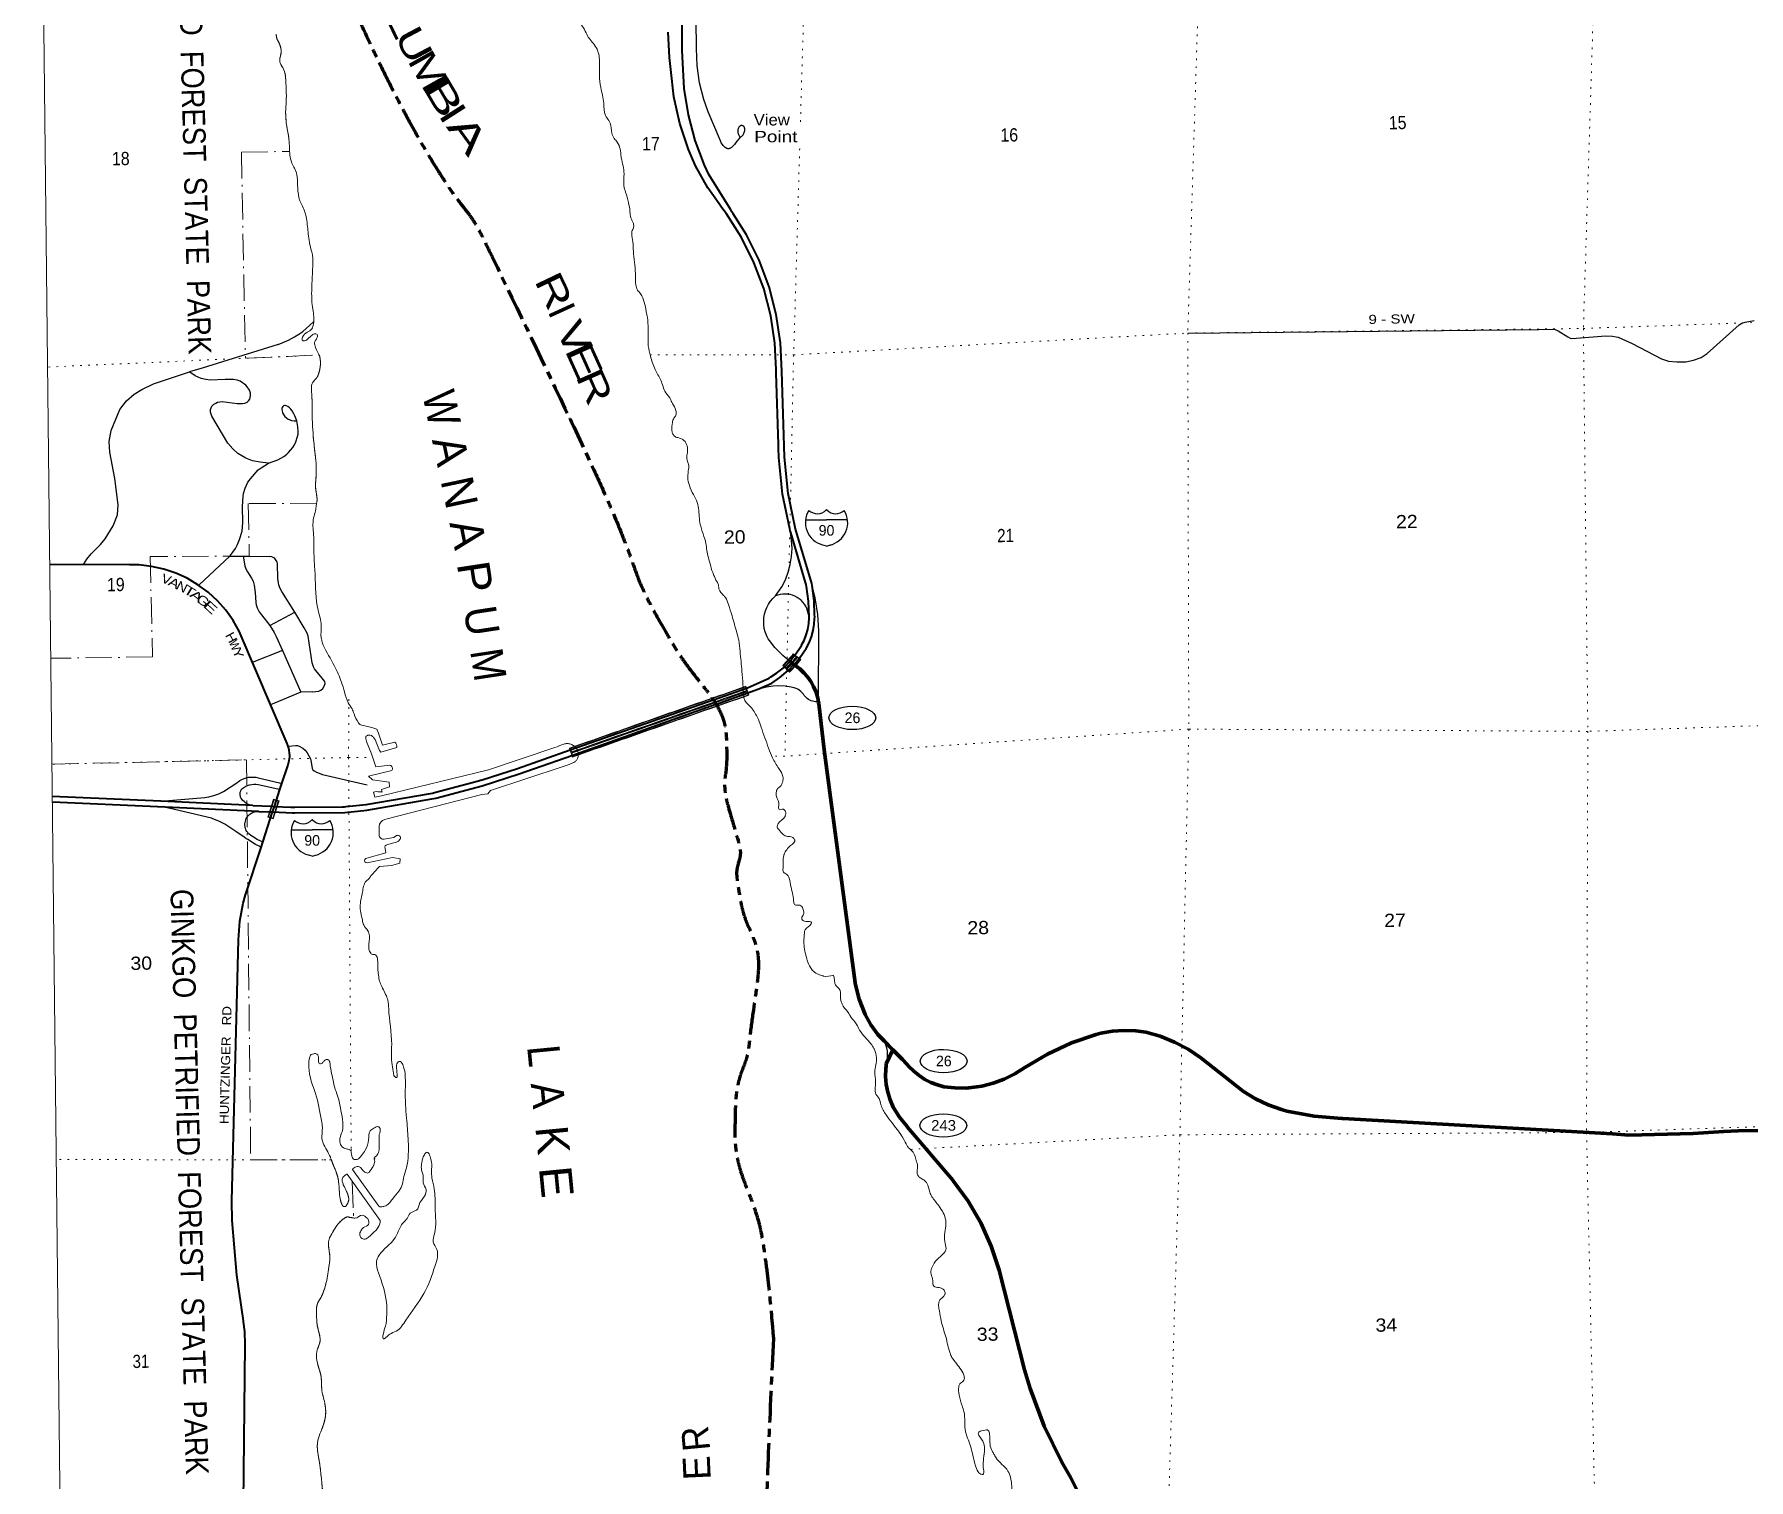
# Model space of a CAD drawing. Header units: feet. Extents: x 250644 to 505285, y -364975 to -177792.
# Drawn here: x 250644 to 273307, y -212626 to -193524 of the extents above; entities that cross this region are included whole.
import ezdxf
from ezdxf.enums import TextEntityAlignment as Align

# ---------------------------------------------------------------- set-up
doc = ezdxf.new("R2010")
doc.units = ezdxf.units.FT
doc.header["$LTSCALE"] = 70
for name, pattern in [('DOT_DASHED', [7.7, 5, -1.2, 0.3, -1.2]), ('DOTTED', [1.5, 0.3, -1.2]), ('LONG_DASH_SHORT_DASH', [9.9, 6, -1.2, 1.5, -1.2])]:
    doc.linetypes.add(name, pattern=pattern)
for name, color, linetype, lineweight in [('11', 7, 'LONG_DASH_SHORT_DASH', 60), ('15', 7, 'Continuous', 25), ('17', 7, 'Continuous', 25), ('18', 7, 'Continuous', 35), ('19', 7, 'Continuous', 25), ('23', 7, 'Continuous', 70), ('24', 7, 'Continuous', 25), ('26', 7, 'Continuous', 40), ('29', 7, 'Continuous', 25), ('39', 7, 'Continuous', 13), ('4', 7, 'Continuous', 13), ('44', 7, 'DOT_DASHED', 13), ('55', 7, 'Continuous', 13), ('7', 7, 'DOTTED', 13)]:
    doc.layers.add(name, color=color, linetype=linetype, lineweight=lineweight)
for name, color, linetype in [('27', 7, 'Continuous'), ('30', 7, 'Continuous'), ('41', 7, 'Continuous'), ('45', 7, 'Continuous')]:
    doc.layers.add(name, color=color, linetype=linetype)

msp = doc.modelspace()

# ---------------------------------------------------------------- linework, layer by layer
at = {"layer": '11'}
for points in [[(254621.3, -192638.39), (255997.54, -195353.5), (256156.3, -195594.53), (256294.06, -195781.54), (256431.72, -195962.51), (256574.6, -196215.88), (256701.52, -196475.54), (257722.33, -198600.57)], [(257722.33, -198600.57), (257748.75, -198657.03), (258547.07, -200494.25), (258633.41, -200730.41), (258934.73, -201325.48), (259223.95, -201797.93), (259478.67, -202130.01), (259665.93, -202392.73), (259757.78, -202598.6), (259796.15, -202970.42), (259790.28, -203220.16), (259769.4, -203413.77), (259848.96, -203845.32), (259938.41, -204147.87), (259976.16, -204362.67), (259929.44, -204572.8), (259940.17, -204733.69), (260044.77, -205221.2), (260161.98, -205501.16), (260207.16, -205679.6), (260192.3, -206112.68), (260097.6, -206818.84), (260066.88, -207024.69), (259976.74, -207281.83), (259914.26, -207631.13), (259908.02, -207858.72), (259906.77, -208144.62), (259977.65, -208538.06), (260106.04, -208886.28), (260231, -209268.78), (260275.01, -209497.58), (260414.92, -210759.68)], [(260414.92, -210759.68), (260303.54, -213608.11), (260297.78, -213984.67), (260302.35, -214618.76), (260175.54, -218101.61)]]:
    msp.add_spline(points, degree=3, dxfattribs=at)
at = {"layer": '15'}
for p, q in [((261113.47, -199810.17), (261116.37, -199807.26)), ((261119.54, -199809.64), (261116.11, -199807.26)), ((260840.76, -199941.64), (261117.17, -199941.64)), ((261117.17, -200287.22), (261053.28, -200269.26)), ((261116.64, -200287.48), (261180.27, -200268.74)), ((254314.21, -203907.45), (254317.11, -203904.54)), ((254320.28, -203906.92), (254316.85, -203904.54)), ((254041.5, -204038.92), (254317.91, -204038.92)), ((254317.91, -204384.5), (254254.02, -204366.54)), ((254317.38, -204384.76), (254381.01, -204366.02))]:
    msp.add_line(p, q, dxfattribs=at)
for points in [[(261392.53, -199941.64), (261116.64, -199941.64), (261117.17, -199941.64)], [(254593.27, -204038.92), (254317.38, -204038.92), (254317.91, -204038.92)]]:
    msp.add_lwpolyline(points, dxfattribs=at)
for centre, radius, start, end in [((261143.39, -199976.74), 306.13, 148.44436, 254.43378), ((260994.79, -199694.14), 165.66, 227.34248, 315.8117), ((261238.48, -199694.14), 165.66, 224.18831, 312.69403), ((261089.88, -199976.74), 306.13, 283.08087, 31.62484), ((254344.13, -204074.02), 306.13, 148.44436, 254.43378), ((254195.53, -203791.42), 165.66, 227.34248, 315.8117), ((254439.22, -203791.42), 165.66, 224.18831, 312.69403), ((254290.62, -204074.02), 306.13, 283.08087, 31.62484)]:
    msp.add_arc(centre, radius, start, end, dxfattribs=at)
at = {"layer": '17'}
for centre in [(261457.02, -202558.23), (262663.99, -207094.37), (262660.53, -207944.94)]:
    msp.add_ellipse(centre, major_axis=(309.24, -1), ratio=0.500121, dxfattribs=at)
at = {"layer": '18'}
for p, q in [((259659.73, -202375.31), (260220.34, -202176.17)), ((252317.84, -203660.84), (250882.11, -203596.94)), ((253531.14, -203714.84), (252317.84, -203660.84))]:
    msp.add_line(p, q, dxfattribs=at)
for points in [[(260924.35, -200807.26), (260920.72, -200780.88), (260715.13, -200090.55), (260707.69, -200065.57), (260702.48, -200040.55), (260609.13, -199592.3), (260560.59, -199111.35), (260555.91, -198968.28), (260525.59, -197977.57), (260508.75, -197600.86), (260452.63, -197227.97), (260357.83, -196862.99), (260225.41, -196509.92), (260056.8, -196172.63), (259881.2, -195895.95), (259864.26, -195869.26), (259849.56, -195845.95), (259561.47, -195376.37), (259504.94, -195255.04), (259380.06, -194926.94), (259290.16, -194587.59), (259236.22, -194240.7), (259209.76, -193737.23), (259213.92, -192834.85)], [(260635.15, -200084.65), (260629.94, -200059.65), (260535.01, -199603.73), (260485.68, -199114.97), (260481.74, -198994.57), (260480.91, -198969.19), (260480.15, -198944.57), (260451.31, -198001.99), (260450.44, -197973.57), (260449.47, -197951.99), (260434.1, -197608.12), (260379.15, -197243), (260286.33, -196885.62), (260156.66, -196539.9), (259991.56, -196209.63), (259792.85, -195898.43), (259731.6, -195816.1), (259712.89, -195790.94), (259695.59, -195766.1), (259546.1, -195551.44), (259383.46, -195260.71), (259290.05, -195045.04), (259175.73, -194702.66), (259097.82, -194350.22), (259057.18, -193991.56), (259040.55, -193832.58), (259024.89, -193496.62)], [(260884.93, -201221.56), (260877.48, -201015.69), (260850.51, -200819.99), (260847.33, -200796.94), (260839.3, -200769.99), (260642.64, -200109.65), (260635.15, -200084.65)], [(260683.94, -201851.12), (260758.12, -201771.68), (260768.69, -201757.82), (260847.63, -201640.62), (260886.87, -201565.23), (260918.01, -201486.15), (260940.72, -201404.26), (260954.74, -201320.43), (260959.19, -201247.48), (260959.93, -201222.47), (260959.02, -201197.48), (260952.21, -201009.35), (260924.35, -200807.26)], [(260632.45, -201812.37), (260698.63, -201726.01), (260708.76, -201712.72), (260766.12, -201627.56), (260783.2, -201602.19), (260796.02, -201577.56), (260818.62, -201534.13), (260846.89, -201462.36), (260867.49, -201388.03), (260880.22, -201311.95), (260884.93, -201234.95), (260884.93, -201221.56)], [(259621.62, -202318.68), (260070.07, -202161.61), (260329.15, -202045.13), (260356.65, -202032.77), (260379.15, -202017.54), (260453.25, -201967.4), (260562.87, -201885.95), (260632.45, -201812.37)], [(260220.34, -202176.17), (260393.22, -202098.48), (260500.28, -202025.88), (260608.14, -201932.29), (260683.94, -201851.12)], [(253793.71, -203801.6), (254058, -203813.36), (254086.52, -203814.58), (254748.49, -203806.85), (255041.5, -203777.21), (255899.9, -203629.54), (255925, -203625.22), (255949.9, -203618.56), (256563, -203454.61), (257054.68, -203296.65), (257751.61, -203053.12), (259655.13, -202376.95)], [(253817.91, -203727.6), (254036.33, -203737.32), (254059.61, -203738.35), (254086.33, -203739.5), (254089.57, -203739.64), (254717.23, -203732.31), (254743.27, -203732), (254767.23, -203729.58), (255032.67, -203702.73), (255882.64, -203556.52), (255908.07, -203552.14), (255932.64, -203545.57), (256515.06, -203389.83), (256541.12, -203382.86), (256565.06, -203375.17), (257030.84, -203225.53), (257726.99, -202982.28), (259616.24, -202320.56)], [(253614.07, -203793.6), (252372.87, -203738.36), (250882.93, -203672.06)], [(253531.14, -203714.84), (253775.44, -203725.71), (253817.91, -203727.6)], [(253614.07, -203793.6), (253751.81, -203799.73), (253793.71, -203801.6)]]:
    msp.add_lwpolyline(points, dxfattribs=at)
at = {"layer": '19'}
for points in [[(259976.25, -194883.23), (259919.17, -194955.87), (259900.15, -194980.71), (259878.63, -195003.42), (259854.86, -195023.76), (259854.65, -195023.92), (259854.41, -195024.1), (259848.85, -195027.7), (259842.94, -195030.69), (259836.74, -195033.06), (259830.34, -195034.76), (259823.79, -195035.78), (259817.17, -195036.11), (259810.56, -195035.75), (259804.01, -195034.7), (259799.84, -195033.58), (259774.86, -195019.78), (259751.54, -194994.77), (259739.81, -194980.03), (259725.28, -194957.23), (259713.22, -194933.05), (259552.9, -194550.76), (259494.77, -194387.33), (259438.32, -194165.94), (259405.32, -193939.86), (259396.14, -193711.57), (259386.5, -192963.1)], [(260441.69, -200947.1), (260465.3, -200915.92), (260523.41, -200826.55), (260571.87, -200731.59), (260610.13, -200632.09), (260637.78, -200529.13), (260654.52, -200423.84), (260660.16, -200317.39), (260654.65, -200210.92), (260638.67, -200109.65), (260635.15, -200084.65)], [(260632.45, -201812.37), (260537.59, -201732.98), (260434.88, -201627.17), (260363.43, -201536.2), (260343.81, -201511.22), (260331.44, -201486.2), (260321.52, -201465.82), (260305.34, -201421.26), (260293.9, -201375.25), (260287.34, -201328.29), (260285.72, -201280.91), (260289.06, -201233.62), (260297.33, -201186.94), (260310.43, -201141.37), (260328.23, -201097.43), (260350.52, -201055.58), (260377.06, -201016.3), (260407.56, -200980), (260441.69, -200947.1)], [(260884.93, -201221.56), (260874.87, -201173.44), (260866.68, -201141.57), (260855.2, -201110.72), (260840.56, -201081.24), (260822.92, -201053.45), (260802.47, -201027.66), (260779.43, -201004.15), (260754.07, -200983.17), (260726.65, -200964.97), (260697.48, -200949.72), (260666.87, -200937.61), (260635.17, -200928.77), (260602.71, -200923.28), (260569.86, -200921.22), (260536.98, -200922.61), (260504.42, -200927.43), (260472.54, -200935.62), (260441.69, -200947.1)], [(261011.63, -202354.84), (261011.75, -202317.57), (261014.69, -201411.2), (261002.13, -201190.92), (260966.62, -200973.17), (260936.07, -200853.24), (260924.35, -200807.26)], [(261011.63, -202354.84), (260981.22, -202344.34), (260970.38, -202344.44), (260950.77, -202342.56), (260931.47, -202338.63), (260912.68, -202332.72), (260894.61, -202324.86), (260877.46, -202315.17), (260861.42, -202303.73), (260846.66, -202290.68), (260833.35, -202276.16), (260821.63, -202260.33), (260809.83, -202243.53), (260793.82, -202224.86), (260775.95, -202207.96), (260756.42, -202193.02), (260735.42, -202180.2), (260713.2, -202169.65), (260690.01, -202161.48), (260666.08, -202155.78), (260649.7, -202152.02), (260568.92, -202138.79), (260487.2, -202134.07), (260405.43, -202137.93), (260324.52, -202150.31), (260270.34, -202164.52), (260220.34, -202176.17)], [(252317.84, -203660.84), (252897.47, -203610.64), (252950.33, -203602.2), (253018.29, -203584.81), (253084.07, -203560.4), (253146.93, -203529.26), (253319.08, -203415.5), (253342.57, -203400.06), (253360.19, -203387.69), (253387.39, -203371.97), (253416.09, -203359.18), (253445.97, -203349.47), (253476.7, -203342.93), (253507.94, -203339.64), (253539.36, -203339.63), (253570.61, -203342.9), (253601.34, -203349.43), (253883, -203417.99), (253916.5, -203426.15)], [(253531.14, -203714.84), (253528.06, -203713.73), (253507.67, -203710.62), (253487.72, -203705.4), (253468.43, -203698.12), (253450, -203688.87), (253432.63, -203677.74), (253416.53, -203664.86), (253401.86, -203650.36), (253388.79, -203634.41), (253377.45, -203617.18), (253375.91, -203614.44), (253371.24, -203604.68), (253367.63, -203594.49), (253365.09, -203583.98), (253363.67, -203573.25), (253363.38, -203562.44), (253364.22, -203551.66), (253366.18, -203541.02), (253369.24, -203530.65), (253373.37, -203520.65), (253378.53, -203511.14), (253384.64, -203502.22), (253391.66, -203493.99), (253399.5, -203486.54), (253414.32, -203476.36), (253438.56, -203462.62), (253464.09, -203451.49), (253490.66, -203443.09), (253517.95, -203437.52), (253545.68, -203434.82), (253573.54, -203435.04), (253601.22, -203438.18), (253862.04, -203497.72), (253890.93, -203504.32)], [(253640.82, -204269), (253614.69, -204255.29), (253569.78, -204231.73), (253467.06, -204166.91), (253442.24, -204151.24), (253417.06, -204133.96), (253306.48, -204058.04), (253281, -204040.55), (253256.48, -204024.23), (253161.32, -203960.87), (253084.62, -203921.58), (253004.23, -203890.52), (252984.02, -203884.2), (252422.87, -203750.36), (252372.87, -203738.36)], [(253663.55, -204199.52), (253637.32, -204186.61), (253591.46, -204164.02), (253530.02, -204126.28), (253504.04, -204110.32), (253480.02, -204090.87), (253477.12, -204088.23), (253465.12, -204074.74), (253454.59, -204060.06), (253445.66, -204044.36), (253438.41, -204027.81), (253432.94, -204010.6), (253429.29, -203992.91), (253427.51, -203974.94), (253427.62, -203956.87), (253429.62, -203938.92), (253433.48, -203921.28), (253439.17, -203904.13), (253446.62, -203887.68), (253455.74, -203872.09), (253466.45, -203857.54), (253478.62, -203844.19), (253492.12, -203832.19), (253506.79, -203821.66), (253522.49, -203812.73), (253539.04, -203805.48), (253556.25, -203800.01), (253573.94, -203796.36), (253591.91, -203794.58), (253614.07, -203793.6)]]:
    msp.add_lwpolyline(points, dxfattribs=at)
msp.add_lwpolyline([(259976.25, -194883.23), (259986.41, -194876.9), (259995.84, -194869.54), (260004.46, -194861.23), (260012.16, -194852.07), (260018.86, -194842.16), (260024.49, -194831.6), (260028.99, -194820.51), (260032.3, -194809.01), (260034.38, -194797.22), (260035.23, -194785.29), (260034.83, -194773.33), (260033.17, -194761.47), (260032.11, -194756.57), (260030.51, -194752.96), (260028.39, -194749.22), (260025.88, -194745.73), (260023.02, -194742.51), (260019.85, -194739.61), (260016.38, -194737.06), (260012.67, -194734.89), (260008.75, -194733.11), (260004.67, -194731.76), (260000.47, -194730.84), (259996.19, -194730.36), (259991.89, -194730.33), (259987.61, -194730.75), (259983.4, -194731.62), (259979.3, -194732.92), (259975.36, -194734.65), (259971.62, -194736.77), (259968.12, -194739.28), (259964.91, -194742.14), (259962.01, -194745.32), (259957.63, -194752.05), (259952.47, -194761.78), (259948.35, -194772.01), (259945.33, -194782.6), (259943.43, -194793.46), (259942.68, -194804.45), (259943.08, -194815.46), (259944.63, -194826.37), (259947.31, -194837.06), (259951.09, -194847.41), (259955.94, -194857.3), (259961.79, -194866.64), (259968.59, -194875.31)], close=True, dxfattribs=at)
at = {"layer": '23'}
for points in [[(261011.63, -202354.84), (261004.2, -202317.57), (260997.08, -202281.82), (260974.97, -202210.73), (260945.56, -202142.33), (260909.16, -202077.39), (260866.17, -202016.61), (260817.06, -201960.65), (260762.37, -201910.13), (260683.94, -201851.12), (260632.45, -201812.37)], [(261878.77, -206827.67), (261807.28, -206754.61), (261796.49, -206741.38), (261703.97, -206613.48), (261625.33, -206476.61), (261549.33, -206275.71), (261494.75, -206067.97), (261493.26, -206060.73), (261086.38, -202979.74), (261013.15, -202367.57), (261011.63, -202354.84)], [(261878.77, -206827.67), (261994.86, -206946.31), (261905.36, -207130.73)], [(273852.39, -208010.81), (273168.62, -208016.62), (272976.24, -208023.67), (272572.77, -208050.53), (271720.21, -208071.55), (271505.85, -208055.52), (267939.81, -207852.37), (267929.49, -207852.1), (267563.04, -207822.79), (267201.66, -207755.35), (267129.92, -207735.41), (266954.46, -207672.49), (266786.55, -207591.58), (266628.01, -207493.56), (266065.47, -207050.57), (265895.96, -206936.99), (265715.51, -206841.75), (265526.09, -206765.89), (265339.3, -206712.45), (265206.56, -206694.33), (265051.39, -206688.42), (264896.45, -206698.75), (264743.44, -206725.23), (264682.5, -206741.88), (264352.91, -206854.24), (264036.88, -207000.44), (263737.86, -207178.88), (263606.16, -207262.04), (263466.49, -207330.97), (263320.37, -207384.93), (263169.42, -207423.33), (263103.18, -207434.98), (262960.34, -207449.33), (262814.22, -207448.79), (262668.95, -207432.99), (262581.11, -207409.23), (262496.24, -207376.42), (262415.26, -207334.92), (262339.06, -207285.18), (262268.48, -207227.75), (262204.29, -207163.25), (262183.07, -207138.66), (262115.47, -207069.57), (261994.86, -206946.31)], [(264476.8, -212864.12), (264347.84, -212602.47), (264227.77, -212393.44), (263991.56, -211918.17), (263806.32, -211420.82), (263735.29, -211172.62), (263398.96, -209855.19), (263294.25, -209537.54), (263156.91, -209232.57), (262988.45, -208943.63), (262790.71, -208673.89), (262785.63, -208667.69), (262183.63, -207961.73), (262180.22, -207957.85), (262082.58, -207834), (261998.43, -207700.62), (261957.47, -207604.63), (261926.77, -207504.9), (261906.67, -207402.5), (261897.37, -207298.55), (261899, -207194.21), (261902.86, -207155.73), (261905.36, -207130.73)]]:
    msp.add_lwpolyline(points, dxfattribs=at)
at = {"layer": '24'}
msp.add_lwpolyline([(261905.36, -207130.73), (261910.96, -207105.73), (261916.51, -207082.97), (261922.05, -207042.11), (261923.28, -207000.9), (261920.2, -206959.78), (261912.84, -206919.21), (261901.27, -206879.63), (261885.64, -206841.48), (261878.77, -206827.67)], dxfattribs=at)
at = {"layer": '26'}
msp.add_line((253640.82, -204269), (253663.55, -204199.52), dxfattribs=at)
for points in [[(253916.5, -203426.15), (253993.21, -203191.64), (254011.47, -203121.67), (254018, -203096.67), (254019.7, -203071.67), (254020.59, -203058.57), (254019.19, -203020.41), (254013.81, -202982.61), (254004.5, -202945.57), (253991.38, -202909.71), (253989.66, -202905.76), (253985.57, -202895.37), (253352.51, -201413.88), (253270.65, -201269.09), (253174.11, -201133.66), (253063.94, -201009.06), (252941.34, -200896.66), (252807.67, -200797.69), (252664.39, -200713.23), (252513.06, -200644.22), (252355.35, -200591.4), (252192.98, -200555.35), (252027.73, -200536.48), (251901.93, -200533.74), (250848.35, -200528.89)], [(253817.91, -203727.6), (253890.93, -203504.32), (253916.5, -203426.15)], [(253663.55, -204199.52), (253793.71, -203801.6), (253817.91, -203727.6)], [(253255.82, -208939.95), (253342.98, -205489.88), (253362.16, -205245.72), (253406.75, -205004.9), (253435.07, -204898.04), (253640.82, -204269)], [(253404.16, -213353.92), (253430.84, -210844.76), (253425.78, -210667.64), (253410.32, -210538.72), (253407.79, -210524.75), (253321.87, -209921.88), (253259.68, -209200.8), (253255.82, -208939.95)]]:
    msp.add_lwpolyline(points, dxfattribs=at)
at = {"layer": '29'}
for p, q in [((252822.44, -200801.75), (253229.13, -200419.38)), ((253229.13, -200419.38), (253751.89, -200423.87)), ((253755.72, -201335.97), (254086.22, -201161.82)), ((253924.88, -201667.76), (253523.75, -201825.17)), ((253924.88, -201667.76), (254169.16, -202217.97))]:
    msp.add_line(p, q, dxfattribs=at)
for points in [[(253865.48, -197624.6), (254004.6, -197564.62), (254083.38, -197522.4), (254139.65, -197488.62), (254193.11, -197452.02), (254238.13, -197412.61), (254333.79, -197322.53)], [(270707.76, -197422.01), (270748.61, -197427.42), (270787.25, -197443.99), (270915.3, -197523.52), (270945.11, -197537.87), (270969.4, -197542.29), (271025.69, -197541.19), (271418.69, -197510.26), (271508.11, -197511.36), (271552.27, -197520.2), (271582.07, -197527.93), (271767.53, -197611.88), (272151.69, -197815.1), (272247.74, -197842.71), (272354.81, -197854.87), (272475.14, -197851.55), (272575.59, -197832.78), (272676.06, -197796.32), (272756.63, -197744.42), (273180.54, -197364.47), (273216.98, -197341.26), (273260.02, -197329.12), (273379.24, -197307.03)], [(265891.67, -197472.42), (270534.37, -197423.33), (270707.76, -197422.01)], [(253865.48, -197624.6), (252861.77, -197936.88), (252694.99, -197985.6)], [(251296.29, -200528.91), (251337.31, -200458.52), (251393.58, -200390.96), (251517.38, -200267.1), (251579.28, -200193.91), (251686.2, -200019.37), (251742.47, -199872.99), (251753.72, -199743.49), (251708.7, -199394.42), (251641.18, -199045.35), (251635.55, -198904.6), (251658.06, -198758.22), (251776.23, -198482.34), (251860.64, -198369.74), (251961.93, -198279.65), (252063.22, -198217.72), (252220.78, -198144.53), (252694.99, -197985.6)], [(253740.12, -199191.74), (253630.39, -199180.48), (253529.1, -199160.77), (253441.88, -199126.99), (253334.96, -199062.25), (253267.44, -199003.13), (253202.72, -198927.12), (252991.7, -198572.42), (252972.01, -198518.94), (252974.82, -198482.34), (252988.89, -198440.11), (253011.4, -198417.59), (253045.16, -198397.89), (253064.86, -198386.63), (253126.76, -198378.18), (253326.52, -198403.52), (253394.05, -198403.52), (253425, -198400.7), (253455.95, -198386.63), (253475.64, -198369.74), (253492.52, -198344.4), (253500.96, -198302.17), (253500.96, -198265.58), (253486.9, -198228.98), (253458.76, -198181.13), (253439.07, -198161.42), (253363.1, -198107.93), (253326.52, -198093.86), (253275.88, -198088.23), (253168.96, -198088.23), (252969.2, -198093.86), (252910.11, -198085.41), (252848.21, -198071.34), (252769.43, -198037.56), (252699.09, -197989.7)], [(253740.12, -199191.74), (253863.92, -199146.7), (253902.6, -199126.29), (253940.59, -199103.77), (253979.98, -199074.21), (254004.6, -199050.99), (254062.98, -198984.13), (254081.27, -198950.35), (254100.26, -198910.23), (254124.88, -198840.56), (254132.97, -198807.14), (254134.02, -198775.11), (254127.69, -198713.88), (254114.53, -198632.87)], [(253229.13, -200419.38), (253268.83, -200367.03), (253302.6, -200319.17), (253330.73, -200265.69), (253357.47, -200199.54), (253392.63, -200088.34), (253402.49, -199974.33), (253396.86, -199766.01), (253403.89, -199629.48), (253409.51, -199592.88), (253430.62, -199523.92), (253468.6, -199440.87), (253502.36, -199398.64), (253526.29, -199366.27), (253605.07, -199281.82), (253643.04, -199252.26), (253740.12, -199191.74)], [(253403.82, -200421.81), (253425.33, -200546.87), (253439.4, -200586.28), (253461.91, -200627.1), (253513.96, -200712.96), (253535.06, -200752.37), (253549.13, -200804.45), (253563.2, -200902.98), (253571.64, -201031.06), (253578.67, -201064.85), (253591.34, -201102.85), (253616.66, -201157.74), (253755.72, -201335.97)], [(254086.22, -201161.82), (253916.31, -200886.09), (253890.99, -200838.23), (253878.33, -200800.23), (253869.89, -200772.07), (253864.26, -200714.36), (253858.63, -200520.12), (253853, -200497.6), (253841.75, -200476.49), (253823.46, -200452.56), (253809.39, -200441.3), (253785.48, -200430.04), (253751.89, -200423.87)], [(254325.5, -202211.98), (254406.59, -202202.84), (254431.21, -202192.29), (254457.23, -202171.88), (254476.93, -202140.91), (254488.18, -202105.72), (254484.67, -202076.87), (254450.9, -202031.83), (254366.49, -201933.3), (254347.5, -201910.07), (254333.43, -201884.74), (254315.85, -201829.14), (254265.2, -201480.07), (254251.14, -201440.66), (254211.74, -201367.46), (254086.22, -201161.82)], [(253755.72, -201335.97), (253812.91, -201430.1), (253839.64, -201480.77), (253924.88, -201667.76)], [(254325.5, -202211.98), (254169.19, -202219.98), (253768.08, -202384.89)], [(253999.24, -202933.51), (254102.7, -202922.12), (254121.69, -202922.82), (254144.2, -202929.86), (254192.74, -202958.71), (254225.79, -202984.75), (254251.82, -203017.83), (254293.32, -203098.77), (254302.47, -203141.7), (254316.54, -203226.15), (254325.68, -203245.15), (254342.56, -203259.23), (254375.62, -203276.82), (254451.59, -203304.97), (255045.26, -203442.91)]]:
    msp.add_lwpolyline(points, dxfattribs=at)
msp.add_lwpolyline([(254114.53, -198632.87), (254089.36, -198565.74), (254076.7, -198538.3), (254054.19, -198501.7), (254035.9, -198479.18), (254016.21, -198460.88), (253995.81, -198444.69), (253971.19, -198432.03), (253959.94, -198429.21), (253951.5, -198429.21), (253938.13, -198434.84), (253929.69, -198442.58), (253919.84, -198455.96), (253916.33, -198467.92), (253914.92, -198484.81), (253918.44, -198499.59), (253926.17, -198526.33), (253938.83, -198549.56), (253957.12, -198574.89), (253978.23, -198593.89), (253999.33, -198610.08), (254023.95, -198621.34), (254044.35, -198626.97), (254078.11, -198631.19)], close=True, dxfattribs=at)
at = {"layer": '39'}
for p, q in [((255201.57, -203994.31), (255203.45, -204106.46)), ((255432.18, -204201.62), (255314.79, -204232.85)), ((254779.99, -208585.95), (255216.28, -209200.98)), ((254849.33, -208526.45), (255197.76, -209012.03))]:
    msp.add_line(p, q, dxfattribs=at)
for points in [[(254974.71, -202653.88), (255107.36, -202685.95), (255170.04, -202709.1), (255195.02, -202761.04), (255247.87, -202917.21), (255410.32, -202877.41)], [(255033.24, -202871.04), (255103.14, -203034.31), (255158.23, -203204.54), (255345.5, -203183.7)], [(255368.33, -203253.84), (255061.81, -203326.89), (255112.91, -203378.41), (255334.43, -203407.04), (255339.52, -203471.38), (255234.69, -203505.98), (255242.34, -203541.68), (255237.24, -203536.58), (255183.69, -203534.03), (255163.29, -203531.48), (255127.59, -203541.68), (255145.44, -203605.42), (255232.14, -203590.12), (256647.36, -203245.88), (257525.02, -202950.23)], [(255434.46, -202947.52), (255223.33, -203012.23), (255208.9, -202990.32), (255161.57, -202877.27)], [(257635.97, -203200.19), (256672.57, -203518.25), (256641.17, -203563.05), (256558.87, -203568.41), (255306.37, -203892.68), (255276.86, -203902.78)], [(255269.11, -204161.29), (255394.85, -204136.86), (255433.27, -204113.63)], [(255280.33, -204286.08), (255289.74, -204339.88), (255039.5, -204413.36)], [(255042.93, -204472.51), (255379.21, -204402.85), (255482, -204421.32), (255474.9, -204477.81), (255364.88, -204507.77), (255206.38, -204522.42), (255133.97, -204602.45)]]:
    msp.add_lwpolyline(points, dxfattribs=at)
for centre, radius, start, end in [((255368.24, -202931.12), 68.23, 346.09296, 51.92388), ((255334.03, -203226.22), 44.04, 321.15923, 74.89974), ((255295.27, -203994.65), 93.7, 101.33249, 179.78805), ((255258.33, -204107.46), 54.89, 178.95023, 281.32303), ((255386.59, -204102.03), 109.51, 294.60031, 331.80684), ((255449.15, -204144.9), 35.09, 345.35608, 116.91637), ((255039.85, -204443.02), 29.66, 90.66628, 275.97351), ((255316.66, -204271.82), 39.02, 92.73999, 201.4232), ((255232.5, -208946.39), 74.26, 242.10728, 288.56687)]:
    msp.add_arc(centre, radius, start, end, dxfattribs=at)
for points in [[(256125.11, -189281.58), (256156.18, -189337.44), (256177.52, -189411.59), (256225.61, -189523.55), (256242.25, -189557.51), (256289.03, -189590.97), (256338.28, -189652.59), (256398.56, -189772.4), (256456.59, -189878.16), (256515.47, -190034.24), (256552.23, -190069.88), (256602.13, -190169.74), (256612.51, -190189.7), (256631.74, -190257.84), (256700.32, -190393.63), (256725.84, -190477.77), (256813.07, -190647.48), (256873.32, -190765.29), (256911.39, -190879.42), (256984.06, -191019.17), (257017.58, -191101.17), (257129.64, -191433.55), (257175.76, -191547.56), (257185.61, -191656.12), (257185.84, -191670.2), (257194.86, -191728.44), (257259.66, -191878.38), (257299.27, -191964.31), (257346.62, -192031.99), (257382.18, -192115.97), (257423.81, -192201.87), (257444.14, -192336.42), (257486.44, -192462.57), (257559.35, -192616.41), (257603.18, -192714.35), (257676.92, -192918.5), (257792.43, -193216.6), (257838.68, -193338.66), (257937.9, -193504.15), (257946.27, -193524.15), (258044.99, -193659.45), (258092.64, -193745.25), (258112.16, -193831.5), (258114.13, -194069.03), (258132.86, -194227.77), (258170.47, -194434.52), (258195.3, -194597.19), (258236.58, -194662.96), (258255.24, -194696.88), (258277.58, -194831.4), (258308.86, -194899.35), (258349.91, -194951.03), (258387.52, -195036.99), (258401.35, -195143.46), (258403.57, -195155.51), (258439.27, -195368.33), (258437.92, -195527.4), (258459.38, -195609.59), (258497.87, -195747.88), (258517.9, -195864.32), (258531.4, -195950.67), (258558.59, -196014.65), (258567.4, -196060.82), (258554.08, -196105.32), (258544.47, -196131.65), (258541.33, -196184.04), (258559.28, -196296.49), (258562.81, -196387.03), (258589.88, -196684.55), (258590.12, -196698.64), (258596.46, -196837.45), (258617.66, -196903.54), (258638.19, -196929.38), (258658.71, -196955.22), (258732.93, -197187.55), (258748.34, -197267.83), (258757.23, -197559.6), (258760.59, -197640.08), (258788.99, -197776.52), (258850.24, -197954.7), (258924.92, -198094.42), (258992, -198260.43), (259057.9, -198356), (259070.46, -198385.99), (259080.77, -198401.93), (259122.5, -198493.87), (259129.06, -198525.97), (259125.58, -198558.24), (259098.13, -198598.95), (259078.95, -198653.61), (259072.73, -198762.43), (259085.56, -198808.53), (259114.22, -198840.27), (259162.74, -198857.61), (259231.65, -198892.73), (259273, -198962.52), (259280.54, -199052.99)], [(253838.95, -193524.19), (253851.98, -193582.37), (253876.96, -193634.31), (253905.4, -193772.76), (253888.73, -193857.58), (253893.49, -193901.8), (253939.06, -193983.6), (253967.63, -194130.1), (253971.11, -194458.2), (253969.44, -194478.36), (253986.4, -194772.02), (254004.02, -194864.34), (254017.11, -195072.57)], [(254017.11, -195072.57), (254031.2, -195167.9), (254075.27, -195279.92), (254098.14, -195325.86), (254122.19, -195442.23), (254123.44, -195516.7), (254142.27, -195681.48), (254153.02, -195723.58), (254188.42, -195797.5), (254241.33, -195957.7), (254255.2, -196066.19), (254264.82, -196160.66), (254308.87, -196391.46), (254315.26, -196413.51), (254325.49, -196544.2), (254316.87, -196749.69), (254311.26, -197015.52), (254316.56, -197091.94), (254339.47, -197260.68), (254327.53, -197387.71), (254313.97, -197418.12), (254250.36, -197459.42), (254191.2, -197526.81), (254185.82, -197565.15), (254200.05, -197574.98), (254259.88, -197547.84), (254317.33, -197498.6), (254333.23, -197488.27), (254375.42, -197487.59), (254387.67, -197499.47), (254378.34, -197541.9), (254372.58, -197558.1), (254360.69, -197568.36), (254349.18, -197600.76), (254351.62, -197626.89), (254411.59, -197762.55)], [(254411.59, -197762.55), (254412.2, -197764.82), (254426.21, -197881.36), (254402.25, -198010.59), (254382.9, -198055.2), (254321.87, -198130.67), (254307.11, -198209.43), (254309.79, -198249.65), (254316.51, -198531.39), (254316.98, -198559.57), (254341.35, -198935.65), (254370.37, -199229.11), (254367.14, -199396.26), (254360.89, -199503.06), (254379.18, -199635.63), (254380.22, -199698.03), (254376.29, -199722.57)], [(259280.54, -199052.99), (259269.8, -199131.68), (259293.21, -199209.82), (259295.96, -199254.07), (259288.6, -199294.45), (259286.86, -199310.58), (259281.98, -199379.11), (259303.88, -199487.47), (259356.12, -199607.42), (259406.12, -199713.31), (259427.89, -199813.62), (259435.77, -199924.22), (259453.56, -200026.61), (259495.96, -200158.79), (259521.61, -200250.98), (259533.24, -200345.42), (259554.87, -200437.68), (259622.96, -200664.07), (259643.86, -200712.05), (259654.31, -200736.04), (259681.16, -200779.89), (259694.46, -200854.17), (259756.17, -200939.73), (259778.74, -200967.55), (259820.5, -201061.5), (259867.16, -201207.71), (259929.11, -201428.16), (259954.94, -201530.42), (259973.5, -201679.09), (259998.03, -201944.44), (260021.17, -202283.44)], [(254376.29, -199722.57), (254371.09, -199752.53), (254362.15, -199819.11), (254335.64, -199916.18), (254335.26, -200133.61), (254342.82, -200465.67), (254356.29, -200670.8), (254394.2, -201135.24), (254437.74, -201335.86), (254436.45, -201498.95), (254442.98, -201529.04), (254445.19, -201541.08), (254464.22, -201597.15), (254609.38, -201866.58), (254703.45, -202084.5), (254743.81, -202214.7), (254794.44, -202358.84), (254844.04, -202440.58), (254871.2, -202502.55), (254929.5, -202624.41), (254970.18, -202653.95), (254974.71, -202653.88)], [(260021.17, -202283.44), (260034.56, -202326.36), (260122.59, -202423.59), (260134.91, -202439.49), (260215.65, -202581.12), (260251.45, -202679.19), (260350.58, -202959.44), (260402.95, -203087.44), (260485.66, -203227.02), (260539.71, -203334.86), (260536.77, -203399.33), (260503.73, -203466.3), (260470.02, -203493.02), (260450.77, -203543.66), (260453.65, -203595.96), (260487.68, -203708.15), (260484.54, -203760.54), (260498.8, -203772.39), (260528.8, -203763.85), (260561.18, -203777.42), (260577.99, -203821.44), (260570.49, -203853.77), (260564.67, -203865.95), (260507.32, -203921.23), (260468.08, -203978.24), (260468.72, -204016.48), (260485.1, -204034.33), (260542.42, -204097.83), (260601.15, -204125.06), (260661.59, -204134.15), (260688.14, -204159.89), (260696.44, -204175.86), (260688.85, -204202.16), (260639.3, -204243.22), (260590.02, -204300.39), (260554.86, -204361.36), (260551.08, -204375.51), (260541.82, -204542.76), (260546.71, -204595.02), (260591.45, -204626.51), (260633.07, -204712.4), (260642.09, -204770.64), (260681.71, -204977.36), (260694.57, -205025.47), (260708.77, -205033.29), (260765.05, -205034.4), (260803.93, -205076.04), (260814.98, -205136.26), (260813.24, -205152.4), (260787.97, -205203.13), (260798.45, -205229.14), (260859.05, -205248.29), (260893.24, -205249.75), (260915.54, -205261.47), (260913.8, -205277.6), (260832.78, -205359.44), (260823.41, -205399.86), (260817.29, -205514.71), (260846.7, -205711.53), (260861.61, -205761.62), (260903.37, -205855.56), (260944.42, -205907.24), (261007.37, -205946.49), (261063.95, -205965.7), (261076.08, -205969.53), (261206.52, -205959.37)], [(255161.57, -202877.27), (255141.61, -202832.79), (255113.57, -202802.19), (255084.24, -202785.62), (255054.92, -202786.89), (255039.62, -202793.27), (255028.14, -202806.01), (255028.14, -202836.61), (255033.24, -202871.04)], [(257525.02, -202950.23), (257643.09, -202905.62), (257687.63, -202896.24), (257735.67, -202906.79), (257782.55, -202931.41), (257818.88, -202977.14), (257832.94, -203026.39), (257828.26, -203080.33), (257815.37, -203111.98), (257788.41, -203138.95), (257739.19, -203162.4), (257635.97, -203200.19)], [(255086.79, -204656), (255100.82, -204638.15), (255117.39, -204619.03), (255133.97, -204602.45)], [(255086.79, -204656), (255056.53, -204693.95), (255044.61, -204702.2), (254984.66, -204842.08), (254967.96, -204924.89), (254951.66, -205031.86), (254981.14, -205232.7), (254998.22, -205292.82), (255051.77, -205370.47), (255066.4, -205404.46), (255066.78, -205547.39), (255090.9, -205667.79), (255123.34, -205685.39), (255145.47, -205687.04), (255174.14, -205718.79), (255183.11, -205775.02), (255183.52, -205799.17), (255194.31, -205964.08), (255203.26, -206018.29), (255228.54, -206088.34), (255305.66, -206254.19), (255316.28, -206288.24), (255328.21, -206400.79), (255368.26, -206873.25), (255372.8, -207144.96), (255392.7, -207253.35), (255403.45, -207295.46), (255421.77, -207309.25), (255431.4, -207164.14), (255454.53, -207105.39), (255470.46, -207097.07), (255513.39, -207140.67), (255534.49, -207200.73), (255548.54, -207440.07), (255553.05, -207709.77), (255568.06, -207886.69), (255586.57, -208152.14), (255562.29, -208502.83), (255528.08, -208620.15), (255509.6, -208717.08), (255492.33, -208765.68), (255464.91, -208808.4), (255378.31, -208916.5), (255273.41, -209012.82), (255256.16, -209016.82)], [(261206.52, -205959.37), (261221.59, -206019.52), (261232.71, -206083.77), (261283.84, -206137.29), (261299.72, -206245.75), (261317.21, -206330.02), (261335.93, -206367.97), (261411.87, -206463.38), (261428.52, -206497.33), (261492.14, -206576.83), (261552.21, -206684.57), (261703.93, -206865.32), (261743.15, -206927.09), (261749.38, -206939.07), (261775.3, -207047.37), (261768.88, -207144.11), (261754.32, -207234.94), (261764.61, -207369.66), (261781.7, -207550.57), (261796.03, -207566.44), (261835.99, -207672.5), (261902.46, -207802.28), (261982.62, -207909.7), (262157.72, -208166.57), (262201.12, -208238.34), (262246.02, -208279.89), (262287.45, -208353.71), (262306.7, -208423.86), (262313.03, -208441.88), (262329.99, -208614.74), (262364.61, -208642.36), (262411.32, -208671.81), (262442.06, -208707.55), (262480.21, -208825.71), (262509.34, -208885.63), (262603.87, -209010.94), (262691.34, -209194.74), (262694.12, -209241), (262678, -209478.82), (262695.59, -209569.13), (262579.49, -209715.96), (262510.86, -209817.73), (262496, -209890.45), (262517.43, -209970.63), (262519.78, -209990.72), (262533.14, -210069.02), (262603.76, -210086), (262670.69, -210123.16), (262683.48, -210167.25), (262665.94, -210199.74), (262614.55, -210250.91), (262601.06, -210285.35), (262597.78, -210329.69), (262608.94, -210395.95), (262631.22, -210526.45), (262693.04, -210738.85), (262748.91, -210955.37), (262773.96, -211011.34), (262806.84, -211055.09), (262817.12, -211069.02), (262930.57, -211244.35), (262937.47, -211296.58), (262923.85, -211322.97), (262878.25, -211359.95), (262864.79, -211396.4), (262870.66, -211507.04), (262909.24, -211651.36), (262932.55, -211723.46), (262955.14, -211992.87), (262972.15, -212048.96), (263042.05, -212263.24), (263078.76, -212415.65), (263083.01, -212429.68), (263120.72, -212521.68), (263141.18, -212543.49), (263169.54, -212557.12), (263183.57, -212554.88), (263193.41, -212542.64), (263192.53, -212490.32), (263202.63, -212252.59), (263192.71, -212140.01), (263130.76, -212040.35), (263122.35, -212018.35), (263130.05, -211998.09), (263213.99, -211970.56), (263244.09, -211968.06), (263268.9, -212009.93), (263271.25, -212030.03), (263273.52, -212046.1), (263277.42, -212158.77), (263304.98, -212244.9), (263329.79, -212286.77), (263356.75, -212336.67), (263514.4, -212511.28), (263547.95, -212595.29), (263567.09, -212778.18), (263565.05, -212897)], [(254849.33, -208526.45), (254898.94, -208489.41), (254929.04, -208486.91), (254965.57, -208508.46), (255002.51, -208554.17), (255026.85, -208567.87), (255049.05, -208573.55), (255084.74, -208544.78), (255131.64, -208465.51), (255142.68, -208404.93), (255136.19, -208376.85), (255144.02, -208364.65), (255177.67, -208333.9), (255200.63, -208265.08), (255201.96, -208104), (255201.65, -208085.89), (255216.35, -208003.11), (255203.69, -207967.08), (255191.53, -207961.23), (255133.54, -207978.28), (255083.96, -208017.33), (255061.8, -208134.46), (255017.85, -208270.05), (254968.84, -208343.32), (254913.4, -208392.54), (254861.07, -208387.35), (254833.47, -208299.21), (254814.85, -208267.3), (254770.42, -208253.93), (254701.38, -208210.75), (254682.09, -208138.59), (254706.69, -208047.6), (254714.39, -208027.34), (254721.65, -207980.92), (254682.32, -207671.52), (254662.72, -207581.24), (254622.67, -207469.15), (254598.99, -207374.91), (254552.73, -207132.06), (254535.78, -207079.99), (254523.6, -207072.14), (254481.61, -207084.9), (254457.94, -207111.45), (254418.03, -207128.2), (254405.81, -207118.33), (254402.59, -207045.91), (254398.3, -207029.87), (254379.72, -206999.98), (254337.46, -206996.63), (254305.49, -207007.22), (254282.12, -207051.89), (254271.41, -207132.59), (254290.35, -207303.41), (254360.31, -207521.71), (254440.66, -207880.78), (254452.25, -207973.2), (254446.71, -208122.27), (254461.68, -208176.38), (254557.25, -208364.08), (254571.09, -208400.64)], [(254571.09, -208400.64), (254597.2, -208470.13), (254605.58, -208490.13), (254654.03, -208624.23), (254669.68, -208718.6), (254712.42, -208991.7), (254724.78, -209009.62), (254745, -209017.35), (254780.59, -208982.55), (254799.84, -208931.91), (254788.55, -208857.6), (254717.52, -208695.68), (254712.83, -208655.49), (254728.4, -208625.04), (254779.99, -208585.95)], [(255888.19, -208404.95), (255868.93, -208334.79), (255834.14, -208297.11), (255800.56, -208331.87), (255775.39, -208388.65), (255764.35, -208449.23), (255763.78, -208535.8), (255780.7, -208585.86), (255783.85, -208654.26), (255784.66, -208702.56), (255822.26, -208788.52), (255801.68, -208879.45), (255729.2, -208991.35), (255714.04, -209045.95), (255612.53, -209103.97), (255573.49, -209173.05), (255520.19, -209230.28), (255481.02, -209291.31), (255407.11, -209437.46), (255201.82, -209658.21), (255167.07, -209743.33), (255193.67, -209891.88), (255298.63, -210280.74), (255303.33, -210441.72), (255285.8, -210595.01), (255255.54, -210708.24), (255260.5, -210764.53), (255292.37, -210747.91), (255341.86, -210702.82), (255427.6, -210663.18), (255553.78, -210518.2), (255793.05, -210166.04), (255943.59, -209795.18), (255964.13, -209581.45), (255916.24, -209481.56), (255932.6, -209378.62), (255942.82, -209028.16), (255930.68, -208782.74), (255900.13, -208638.29), (255894.46, -208539.73), (255896.97, -208449.09), (255888.19, -208404.95)], [(254863.3, -209166.62), (254793.5, -209153.46), (254783.42, -209151.61), (254769.42, -209155.87), (254660.41, -209246.21), (254564.47, -209396.74), (254541.17, -209445.44), (254532.44, -209524.09), (254551.06, -209676.8), (254540.89, -209789.7), (254502.54, -210019.83), (254468.3, -210135.14), (254431.55, -210220.29), (254394.39, -210281.28), (254375.47, -210352.05), (254378.47, -210531.18), (254381.02, -210563.35), (254420.31, -210749.95), (254421.08, -210796.24), (254392.43, -210885.28), (254374.02, -210986.24), (254394.25, -211114.76), (254421.88, -211204.91), (254430.49, -211238.99), (254443.63, -211424), (254482.95, -211612.6), (254495.35, -211753.33), (254467.58, -211894.7), (254431.05, -211993.94), (254392.73, -212105.29), (254389.12, -212250.3), (254415.96, -212412.93), (254418.3, -212433.03), (254462.4, -212907.43), (254464.6, -213159.05), (254483.68, -213458.71), (254500.92, -213528.89), (254522.94, -213764.08), (254523.45, -213767.7)], [(255216.28, -209200.98), (255210.96, -209243.34), (255077.04, -209406.56), (255031.41, -209441.53), (255001.34, -209446.04), (254973.05, -209436.43), (254950.48, -209408.61), (254945.96, -209378.49), (254969.19, -209325.77), (254996.78, -209293.11), (255062.4, -209251.78), (255065.78, -209213.48), (255057.27, -209185.43), (255022.55, -209151.77), (254982, -209130.28), (254882.19, -209170.15), (254863.3, -209166.62)]]:
    msp.add_spline(points, degree=3, dxfattribs=at)
at = {"layer": '4'}
msp.add_lwpolyline([(250643.67, -181929.51), (281972.62, -181563.19), (313301.03, -181153.78), (344628.85, -180701.28), (375956.02, -180205.69), (407282.48, -179667), (438608.16, -179085.23), (469933.03, -178460.36), (501256.99, -177792.42), (505285.47, -360804.74), (473709.75, -361478.06), (442133.15, -362107.94), (410555.7, -362694.39), (378977.49, -363237.41), (347398.55, -363736.98), (315818.96, -364193.12), (284238.76, -364605.82), (252658.03, -364975.08)], close=True, dxfattribs=at)
msp.add_lwpolyline([(250643.67, -181929.51), (281972.62, -181563.19), (313301.03, -181153.78), (344628.85, -180701.28), (375956.02, -180205.69), (407282.48, -179667), (438608.16, -179085.23), (469933.03, -178460.36), (501256.99, -177792.42), (505285.47, -360804.74), (473709.75, -361478.06), (442133.15, -362107.94), (410555.7, -362694.39), (378977.49, -363237.41), (347398.55, -363736.98), (315818.96, -364193.12), (284238.76, -364605.82), (252658.03, -364975.08)], close=True, dxfattribs=at)
at = {"layer": '44'}
for p, q in [((253381.08, -195081.78), (254017.1, -195072.41)), ((253381.08, -195081.78), (253434.54, -197806.15)), ((253434.54, -197806.15), (254411.39, -197762.1)), ((254374.47, -199721.85), (253472.19, -199724.49)), ((254779.85, -208586.06), (254846.98, -208682.29)), ((254846.98, -208682.29), (254863.6, -209166.65))]:
    msp.add_line(p, q, dxfattribs=at)
for points in [[(253472.19, -199724.49), (253485.83, -200419.82), (252175.09, -200425.48), (252207.58, -201751.79), (250864.47, -201770.86)], [(250877.41, -203170.23), (253448.58, -203112.29), (253504.21, -208399.28), (254569.08, -208400.63)]]:
    msp.add_lwpolyline(points, dxfattribs=at)
for points in [[(253838.95, -193524.19), (253851.98, -193582.37), (253876.96, -193634.31), (253905.4, -193772.76), (253888.73, -193857.58), (253893.49, -193901.8), (253939.06, -193983.6), (253967.63, -194130.1), (253971.11, -194458.2), (253969.44, -194478.36), (253986.4, -194772.02), (254004.02, -194864.34), (254017.11, -195072.57)], [(254411.59, -197762.55), (254412.2, -197764.82), (254426.21, -197881.36), (254402.25, -198010.59), (254382.9, -198055.2), (254321.87, -198130.67), (254307.11, -198209.43), (254309.79, -198249.65), (254316.51, -198531.39), (254316.98, -198559.57), (254341.35, -198935.65), (254370.37, -199229.11), (254367.14, -199396.26), (254360.89, -199503.06), (254379.18, -199635.63), (254380.22, -199698.03), (254376.29, -199722.57)], [(254571.09, -208400.64), (254597.2, -208470.13), (254605.58, -208490.13), (254654.03, -208624.23), (254669.68, -208718.6), (254712.42, -208991.7), (254724.78, -209009.62), (254745, -209017.35), (254780.59, -208982.55), (254799.84, -208931.91), (254788.55, -208857.6), (254717.52, -208695.68), (254712.83, -208655.49), (254728.4, -208625.04), (254779.99, -208585.95)], [(254863.3, -209166.62), (254793.5, -209153.46), (254783.42, -209151.61), (254769.42, -209155.87), (254660.41, -209246.21), (254564.47, -209396.74), (254541.17, -209445.44), (254532.44, -209524.09), (254551.06, -209676.8), (254540.89, -209789.7), (254502.54, -210019.83), (254468.3, -210135.14), (254431.55, -210220.29), (254394.39, -210281.28), (254375.47, -210352.05), (254378.47, -210531.18), (254381.02, -210563.35), (254420.31, -210749.95), (254421.08, -210796.24), (254392.43, -210885.28), (254374.02, -210986.24), (254394.25, -211114.76), (254421.88, -211204.91), (254430.49, -211238.99), (254443.63, -211424), (254482.95, -211612.6), (254495.35, -211753.33), (254467.58, -211894.7), (254431.05, -211993.94), (254392.73, -212105.29), (254389.12, -212250.3), (254415.96, -212412.93), (254418.3, -212433.03), (254462.4, -212907.43), (254464.6, -213159.05), (254483.68, -213458.71), (254500.92, -213528.89), (254522.94, -213764.08), (254523.45, -213767.7)]]:
    msp.add_spline(points, degree=3, dxfattribs=at)
at = {"layer": '55'}
for p, q in [((260627.97, -201952.93), (260540.11, -201864.96)), ((260584.81, -201898.39), (260551.32, -201864.85)), ((260627.7, -201941.33), (260596.12, -201909.71)), ((260677.11, -201711.19), (260776.21, -201787.38)), ((260678.39, -201722.27), (260716.13, -201751.28)), ((260728.82, -201761.04), (260764.22, -201788.25)), ((260043.43, -202150.8), (260059.48, -202196.59)), ((260048.33, -202140.61), (260089.63, -202258.41)), ((260064.78, -202211.69), (260079.44, -202253.5)), ((257760, -203075.55), (257718.65, -202957.59)), ((257744.81, -203008.04), (257728.76, -202962.25)), ((257744.77, -203008.05), (257744.81, -203008.04)), ((257764.76, -203064.95), (257750.1, -203023.14)), ((253729.54, -203869.53), (253807.83, -203632.11)), ((253807.83, -203632.11), (253879.06, -203655.6))]:
    msp.add_line(p, q, dxfattribs=at)
msp.add_lwpolyline([(253879.06, -203655.6), (253800.76, -203893.02), (253729.54, -203869.53)], dxfattribs=at)
msp.add_lwpolyline([(253868.96, -203660.68), (253812.92, -203642.2), (253739.63, -203864.43), (253795.67, -203882.91)], close=True, dxfattribs=at)
for centre, radius, start, end in [((259405.28, -200715.57), 1615.04, 314.63887, 321.92416), ((259405.28, -200715.57), 1623.04, 314.9191, 321.6654), ((259407.19, -200714.93), 1669.54, 314.85857, 321.62987), ((259407.19, -200714.93), 1677.54, 314.60852, 321.90695), ((259407.19, -200714.93), 1685.54, 314.85942, 321.63754), ((259405.59, -200713.97), 1732.04, 314.87727, 321.66632), ((259405.59, -200713.97), 1740.04, 314.63887, 321.92416), ((964085.09, -2214144.89), 2131625.91, 109.28587, 109.35223), ((964085.09, -2214144.89), 2131617.91, 109.28608, 109.35201), ((964085.73, -2214146.81), 2131563.41, 109.28589, 109.35222), ((964085.73, -2214146.81), 2131571.41, 109.28608, 109.35201), ((964085.73, -2214146.81), 2131555.41, 109.28608, 109.35201), ((964086.37, -2214144.26), 2131500.91, 109.2859, 109.35226), ((964086.37, -2214144.26), 2131508.91, 109.28612, 109.35205)]:
    msp.add_arc(centre, radius, start, end, dxfattribs=at)
at = {"layer": '7'}
for p, q in [((260836.4, -192454.76), (260770.54, -194717.04)), ((260761.28, -195035.25), (260681.95, -197760.08)), ((250831.69, -197921.62), (254411.39, -197762.1)), ((260681.95, -197760.08), (260593.22, -201808.09)), ((260590.8, -201918.15), (260565.67, -203064.78)), ((254801.63, -202312.78), (254798.82, -203081.62)), ((254798.82, -203081.62), (250877.41, -203170.23)), ((254798.82, -203081.62), (255113.54, -203078.62)), ((260565.67, -203064.78), (260394.88, -203065.53)), ((254569.08, -208400.63), (250963.51, -208394.52)), ((255147.86, -208384.38), (255140.32, -208384.59)), ((254846.98, -208682.29), (254863.6, -209166.65))]:
    msp.add_line(p, q, dxfattribs=at)
for points in [[(270999.8, -181696.69), (271040.47, -186809.61), (271286.07, -192124.56), (271121.27, -197411.93), (271180.13, -202735.94), (271162.26, -208037.03), (271280.84, -213341.38)], [(265709, -181758.05), (265835.13, -186998.56), (266055.87, -192268.68), (265891.67, -197472.42), (265904.83, -202706.57), (265787.48, -208067.66), (265623.69, -213428.92)], [(258782.44, -197762.08), (260681.95, -197760.08), (265891.67, -197472.42), (271121.27, -197411.93), (276461.31, -197226.84), (281784.55, -197132.05)], [(281817.43, -202464.54), (276476.15, -202561.63), (271180.13, -202735.94), (265904.83, -202706.57), (260565.67, -203064.78)], [(254798.82, -203081.62), (254832.46, -208259.04), (254833.42, -208286.99)], [(262229.94, -208260.12), (265787.48, -208067.66), (271162.26, -208037.03), (276468.21, -207856.52), (281802.66, -207711.22)]]:
    msp.add_lwpolyline(points, dxfattribs=at)

# ---------------------------------------------------------------- texts
at = {"layer": '15'}
for p in [(261116.28, -200149.75), (254317.02, -204247.03)]:
    msp.add_text('90', height=140, dxfattribs=at).set_placement(p, align=Align.CENTER)
at = {"layer": '17'}
for p in [(261459.92, -202626.54), (262666.89, -207162.68)]:
    msp.add_text('26', height=140, dxfattribs=at).set_placement(p, align=Align.CENTER)
at = {"layer": '17', "width": 1.05}
msp.add_text('243', height=140, dxfattribs=at).set_placement((262663.42, -208013.25), align=Align.CENTER)
at = {"layer": '27'}
for s, rotation, width, p in [('V', 339.483, 1.15, (252368.63, -200782.49)), ('A', 332.486, 1.3, (252464.53, -200828.95)), ('N', 332.486, 1.2, (252568.89, -200879.33)), ('T', 328.482, 1.55, (252665.51, -200935.5)), ('A', 323.484, 1.55, (252753.45, -200995.64)), ('G', 323.484, 1.3, (252839.58, -201057.71)), ('E', 317.485, 1.75, (252931.66, -201140.51)), ('H', 298.483, 1.15, (253195.02, -201524.78)), ('W', 293.138, 0.9, (253240.14, -201622.86)), ('Y', 293.138, 1.2, (253283.71, -201728.43))]:
    msp.add_text(s, height=120, rotation=rotation, dxfattribs=dict(at, width=width)).set_placement(p, align=Align.CENTER)
at = {"layer": '27', "width": 1.1}
msp.add_text('HUNTZINGER   RD', height=120, rotation=88.553, dxfattribs=at).set_placement((253211.4, -207926.7))
at = {"layer": '30', "width": 1.25}
msp.add_text('9 - SW', height=120, rotation=0.996, dxfattribs=at).set_placement((268281.17, -197352.3))
at = {"layer": '41'}
for s, height, rotation, width, p in [('L', 360, 296.085, 1.45, (255262.23, -193271.76)), ('U', 360, 297.872, 1.3, (255397.77, -193545.06)), ('M', 360, 299.376, 1.3, (255569.57, -193869.91)), ('B', 360, 300.577, 1.6, (255770.16, -194224.12)), ('I', 360, 302.548, 1.35, (255976.91, -194589.68)), ('A', 360, 305.889, 1.6, (256081.43, -194745.37)), ('R', 360, 295.525, 1.35, (257249.04, -196779.28)), ('I', 360, 294.625, 1.05, (257424.51, -197181.53)), ('V', 360, 294.625, 1.3, (257529.41, -197415.86)), ('E', 360, 294.322, 1.5, (257648.06, -197694.28)), ('R', 360, 293.825, 1.3, (257795.36, -198045.47)), ('W', 427.5, 281.914, 0.85, (255772.21, -198284.59)), ('P', 427.5, 278.664, 1.1, (256228.26, -200519.66)), ('U', 427.5, 278.666, 0.95, (256318.74, -201113.48)), ('M', 427.5, 278.664, 0.9, (256404.16, -201674.01)), ('L', 427.5, 275.548, 0.9, (257157.92, -206901.71)), ('A', 427.5, 275.544, 0.9, (257205.56, -207392.36)), ('E', 427.5, 275.545, 1.1, (257313.18, -208500.97)), ('R', 360, 95.423, 0.95, (259579.53, -212231.48))]:
    msp.add_text(s, height=height, rotation=rotation, dxfattribs=dict(at, width=width)).set_placement(p)
for s, height, rotation, p in [('A', 427.5, 281.912, (255899, -198885.5)), ('N', 427.5, 281.914, (256011.88, -199420.54)), ('A', 427.5, 281.203, (256130.33, -199981.92)), ('K', 427.5, 275.544, (257266.28, -207968.15)), ('E', 360, 92.575, (259586.23, -212622.81))]:
    msp.add_text(s, height=height, rotation=rotation, dxfattribs=at).set_placement(p)
at = {"layer": '44', "width": 0.9}
for p in [(252582.71, -193887.37), (252545.97, -208693.84)]:
    msp.add_text('GINKGO  PETRIFIED  FOREST  STATE  PARK', height=300, rotation=271.513, dxfattribs=at).set_placement(p, align=Align.CENTER)
at = {"layer": '45'}
for s, width, p in [('View', 1.1, (260153.25, -194728.88)), ('Point', 1.25, (260160.2, -194950.43))]:
    msp.add_text(s, height=150, dxfattribs=dict(at, width=width)).set_placement(p)
at = {"layer": '7'}
for s, width, p in [('15', 0.9, (268550.11, -194780.37)), ('17', 0.9, (258678.56, -195058.65)), ('16', 0.9, (263415.62, -194943.52)), ('18', 0.9, (251671.07, -195255.8)), ('22', 1.1, (268645.24, -200052.98)), ('20', 1.1, (259761.07, -200256.81)), ('21', 0.85, (263373.5, -200236.95)), ('19', 0.9, (251605.5, -200885.34)), ('28', 1.1, (262979.51, -205419.92)), ('27', 1.1, (268488.95, -205322.26)), ('30', 1.1, (251916.03, -205889.63)), ('34', 1.1, (268374.64, -210671.04)), ('33', 1.1, (263103.87, -210792.59)), ('31', 0.85, (251944.24, -211150.28))]:
    msp.add_text(s, height=175, rotation=0.927, dxfattribs=dict(at, width=width)).set_placement(p)

doc.saveas('drawing.dxf')
